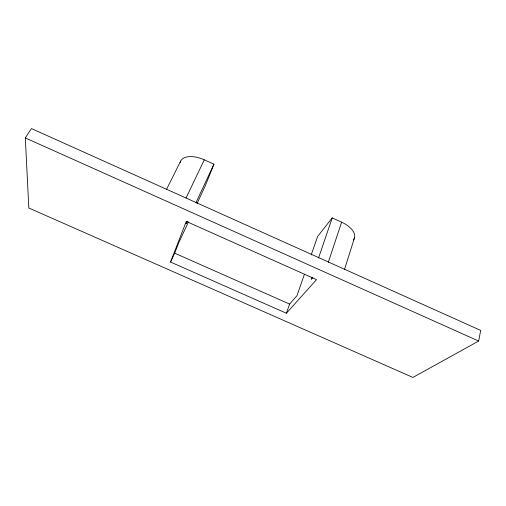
<?xml version="1.0" encoding="UTF-8"?>
<svg xmlns="http://www.w3.org/2000/svg" width="506" height="506" viewBox="0 0 506 506"><rect width="100%" height="100%" fill="white"/><g stroke="black" fill="none" stroke-linecap="round" stroke-linejoin="round"><path stroke-width="0.76" d="M478.651 341.05L480.7 330.418L31.435 128.562L25.3 137.917L28.836 208.017L412.915 377.438L478.651 341.05L25.3 137.917M344.535 269.293L354.453 237.959M328.267 262.393L341.613 222.185L332.233 217.896L317.616 236.473L311.165 254.992M311.949 277.301L311.184 279.533L312.727 277.781M318.54 257.997L332.233 217.896M304.448 274.246L296.959 295.732L289.615 304.093L286.39 313.246L170.547 262.045L186.278 221.419L316.528 279.622L286.39 313.246M170.547 262.045L174.678 253.164L178.574 243.158L188.466 221.913M186.973 221.577L186.151 223.684L187.144 221.558M180.104 162.628A21.764 11.606 25.9 0 1 204.285 159.82L213.943 164.178L205.291 185.791L197.043 203.501M196.081 202.432L213.943 164.178M186.063 197.96L204.285 159.82M166.487 189.472L180.648 161.091M174.678 253.164L289.615 304.093M341.613 222.185A21.461 11.29 18.2 0 1 353.435 239.895"/></g></svg>
